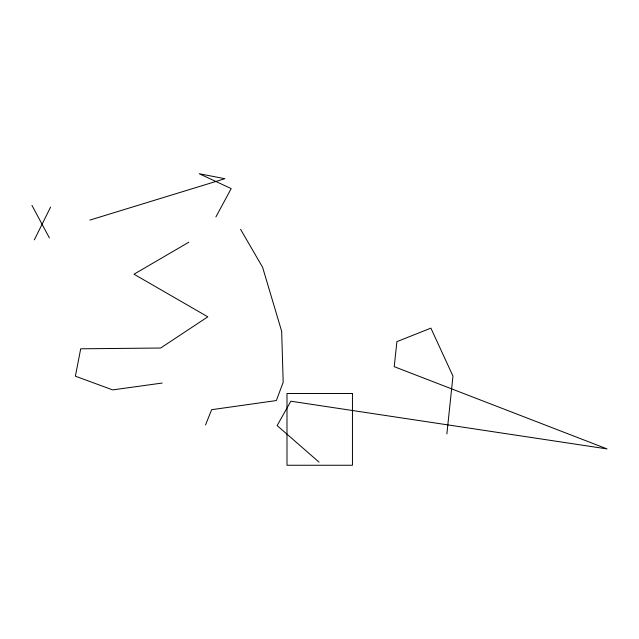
<?xml version="1.0" encoding="UTF-8"?>
<svg xmlns="http://www.w3.org/2000/svg" width="639" height="639" viewBox="0 0 639 639"><rect width="100%" height="100%" fill="white"/><g stroke="black" fill="none" stroke-linecap="round" stroke-linejoin="round"><path stroke-width="0.96" d="M446.877 433.945L452.971 376.091L430.894 328.134L396.899 341.657L394.223 366.682L607.05 448.913L290.841 401.212L277.134 425.574L319.005 462.109M205.542 424.911L211.629 409.695L276.336 400.557L283.181 382.29L281.663 331.29L262.629 267.35L240.56 229.289M34.338 239.849L50.609 207.076M215.894 216.948L231.198 188.593L199.24 173.744L224.896 178.696L89.875 220.096M188.793 242.229L133.982 274.211L207.827 316.824L160.629 348.031L80.706 348.798L75.378 376.195L112.68 389.902L162.154 383.049M31.95 205.407L49.411 237.932M352.448 393.504L286.991 393.504L286.991 465.256L352.448 465.256L352.448 393.504"/></g></svg>
